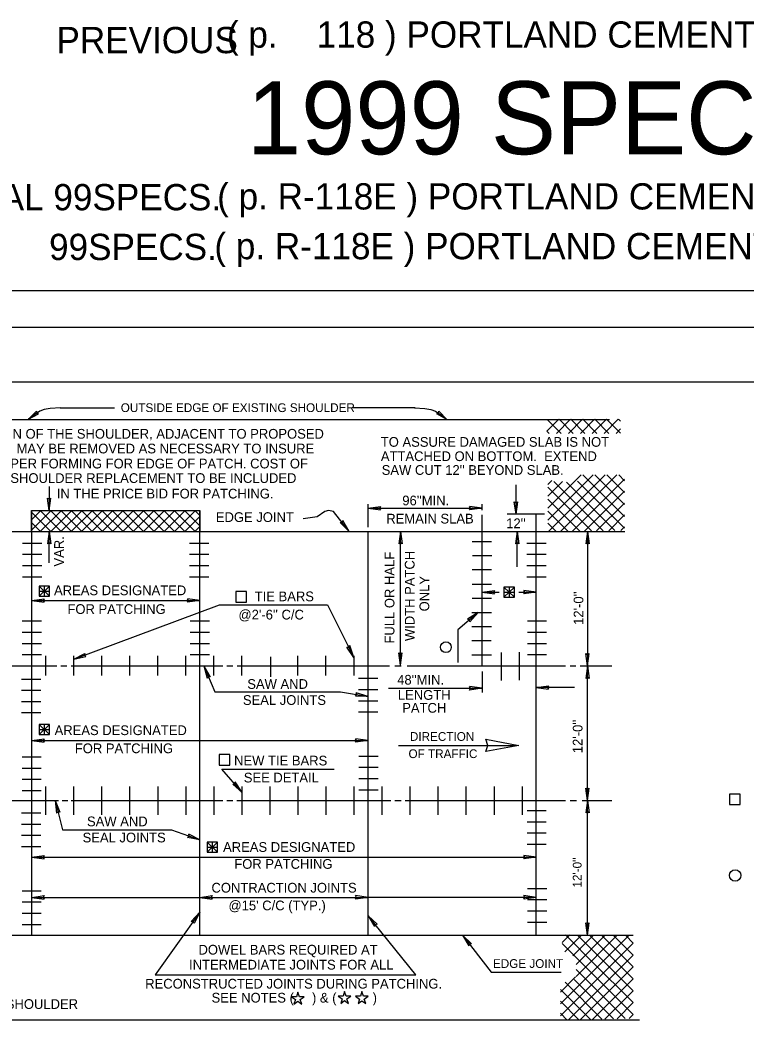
# Model space of a CAD drawing. Extents: x 46 to 406, y 0 to 267.
# Drawn here: x 108 to 207.6, y 130 to 267.1 of the extents above; entities that cross this region are included whole.
import ezdxf

# ---------------------------------------------------------------- set-up
doc = ezdxf.new("R2010")
doc.units = 0
doc.layers.add('Default', color=7, linetype='Continuous')
doc.layers.add('Level 1', color=7, linetype='Continuous')

msp = doc.modelspace()

# ---------------------------------------------------------------- linework, layer by layer
at = {"layer": 'Default'}
for p, q in [((108.36, 195.43), (110.99, 195.43)), ((131.26, 195.43), (133.9, 195.43)), ((169.99, 195.64), (172.66, 195.64)), ((177.49, 195.43), (180.14, 195.43)), ((108.36, 193.89), (110.99, 193.89)), ((131.26, 193.89), (133.9, 193.89)), ((170.04, 193.74), (172.72, 193.74)), ((177.5, 193.89), (180.14, 193.89)), ((108.36, 192.36), (110.99, 192.36)), ((131.26, 192.36), (133.9, 192.36)), ((177.5, 192.36), (180.14, 192.36)), ((108.36, 190.82), (110.99, 190.82)), ((131.26, 190.82), (133.9, 190.82)), ((169.99, 191.79), (172.66, 191.79)), ((177.5, 190.82), (180.14, 190.82)), ((110.62, 189.51), (112.05, 188.16)), ((110.62, 188.16), (112.05, 189.51)), ((111.33, 189.52), (111.33, 188.15)), ((169.99, 189.81), (172.66, 189.81)), ((174.37, 188.02), (175.8, 189.38)), ((174.37, 189.37), (175.81, 188.01)), ((175.08, 189.38), (175.08, 188.01)), ((110.62, 188.83), (112.06, 188.83)), ((169.99, 187.88), (172.66, 187.88)), ((174.37, 188.69), (175.81, 188.69)), ((169.97, 185.9), (172.64, 185.9)), ((108.31, 184.76), (110.94, 184.76)), ((131.33, 184.76), (133.97, 184.76)), ((169.97, 184), (172.64, 184)), ((177.58, 184.76), (180.21, 184.76)), ((108.31, 183.22), (110.94, 183.22)), ((131.33, 183.22), (133.97, 183.22)), ((177.58, 183.22), (180.21, 183.22)), ((108.31, 181.68), (110.94, 181.68)), ((131.33, 181.68), (133.97, 181.68)), ((169.94, 182.05), (172.61, 182.05)), ((177.58, 181.68), (180.21, 181.68)), ((108.31, 180.15), (110.94, 180.15)), ((131.33, 180.15), (133.97, 180.15)), ((169.97, 180.1), (172.64, 180.1)), ((177.58, 180.15), (180.21, 180.15)), ((154.42, 176.9), (157.05, 176.9)), ((108.21, 176.79), (110.85, 176.79)), ((108.21, 175.25), (110.85, 175.25)), ((154.42, 175.36), (157.05, 175.36)), ((108.21, 173.72), (110.85, 173.72)), ((154.42, 173.82), (157.05, 173.82)), ((108.21, 172.18), (110.85, 172.18)), ((154.42, 172.29), (157.05, 172.29)), ((110.62, 169.2), (112.05, 170.56)), ((110.62, 170.55), (112.05, 169.2)), ((111.33, 170.56), (111.33, 169.19)), ((110.62, 169.88), (112.06, 169.88)), ((108.28, 166.12), (110.92, 166.12)), ((154.49, 166.23), (157.12, 166.23)), ((108.28, 164.58), (110.92, 164.58)), ((154.49, 164.69), (157.12, 164.69)), ((154.49, 163.15), (157.12, 163.15)), ((108.28, 163.05), (110.92, 163.05)), ((108.28, 161.51), (110.92, 161.51)), ((154.49, 161.61), (157.12, 161.61)), ((108.21, 158.44), (110.85, 158.44)), ((177.54, 158.76), (180.17, 158.76)), ((108.21, 156.9), (110.85, 156.9)), ((177.54, 157.22), (180.17, 157.22)), ((108.21, 155.36), (110.85, 155.36)), ((177.54, 155.68), (180.17, 155.68)), ((108.21, 153.82), (110.85, 153.82)), ((133.65, 154.41), (135.08, 153.05)), ((133.65, 153.05), (135.08, 154.41)), ((133.65, 153.73), (135.08, 153.73)), ((134.36, 154.41), (134.36, 153.04)), ((177.54, 154.14), (180.17, 154.14)), ((177.61, 148.09), (180.24, 148.09)), ((108.28, 147.77), (110.92, 147.77)), ((108.28, 146.23), (110.92, 146.23)), ((177.61, 146.55), (180.24, 146.55)), ((108.28, 144.69), (110.92, 144.69)), ((177.61, 145.01), (180.24, 145.01)), ((108.28, 143.15), (110.92, 143.15)), ((177.61, 143.47), (180.24, 143.47)), ((126.56, 136.22), (162.28, 136.22))]:
    msp.add_line(p, q, dxfattribs=at)
for points in [[(110.62, 188.15), (112.06, 188.15), (112.06, 189.52), (110.62, 189.52)], [(174.37, 188.01), (175.81, 188.01), (175.81, 189.38), (174.37, 189.38)], [(110.62, 169.19), (112.06, 169.19), (112.06, 170.56), (110.62, 170.56)], [(133.65, 153.04), (135.08, 153.04), (135.08, 154.41), (133.65, 154.41)]]:
    msp.add_lwpolyline(points, close=True, dxfattribs=at)
at = {"layer": 'Level 1'}
for p, q in [((45.77, 230.05), (405.77, 230.05)), ((60.77, 225.05), (405.77, 225.05)), ((75.77, 217.55), (400.77, 217.55)), ((112.14, 213.89), (111.33, 213.76)), ((113.56, 213.96), (112.14, 213.89)), ((113.52, 213.97), (120.98, 213.97)), ((162.17, 213.97), (153.55, 213.97)), ((162.12, 213.96), (163.54, 213.89)), ((163.54, 213.89), (164.35, 213.76)), ((109.17, 212.4), (110.26, 213.5)), ((109.17, 212.4), (110.52, 213.16)), ((109.65, 212.76), (109.18, 212.4)), ((109.97, 213.02), (109.65, 212.76)), ((110.72, 213.51), (109.97, 213.02)), ((111.33, 213.76), (110.72, 213.51)), ((164.35, 213.76), (164.97, 213.51)), ((164.97, 213.51), (165.71, 213.02)), ((166.52, 212.39), (165.18, 213.16)), ((166.52, 212.39), (165.43, 213.49)), ((165.71, 213.02), (166.03, 212.76)), ((166.03, 212.76), (166.52, 212.39)), ((91.82, 212.39), (188.82, 212.39)), ((180.27, 210.79), (181.88, 212.4)), ((180.29, 212.39), (182.22, 210.47)), ((181.58, 210.47), (183.51, 212.4)), ((181.92, 212.4), (183.85, 210.47)), ((183.22, 210.47), (185.15, 212.4)), ((183.55, 212.4), (185.48, 210.47)), ((184.85, 210.47), (186.78, 212.4)), ((185.19, 212.4), (187.12, 210.47)), ((186.48, 210.47), (188.41, 212.4)), ((186.82, 212.4), (188.75, 210.47)), ((188.12, 210.47), (190.05, 212.4)), ((188.45, 212.4), (190.37, 210.49)), ((190.09, 212.4), (190.37, 212.12)), ((180.27, 210.79), (180.58, 210.47)), ((189.75, 210.47), (190.37, 211.09)), ((180.38, 198.57), (186.59, 204.78)), ((180.38, 200.2), (184.96, 204.78)), ((180.46, 197.01), (188.23, 204.78)), ((182.11, 197.03), (189.86, 204.78)), ((185.2, 204.78), (190.89, 199.09)), ((186.83, 204.78), (190.9, 200.72)), ((188.47, 204.78), (190.91, 202.34)), ((190.1, 204.78), (190.92, 203.97)), ((111.99, 203.2), (111.99, 199.9)), ((176.02, 199.37), (176.02, 203.39)), ((180.38, 203.47), (180.92, 204.01)), ((180.38, 201.84), (182.4, 203.85)), ((180.38, 203.07), (186.36, 197.09)), ((181.23, 203.85), (187.98, 197.11)), ((182.94, 203.78), (189.59, 197.13)), ((183.77, 197.05), (190.92, 204.21)), ((184.45, 203.9), (190.88, 197.47)), ((111.99, 199.9), (111.76, 201.6)), ((111.99, 199.9), (112.23, 201.6)), ((185.42, 197.07), (190.91, 202.56)), ((155.73, 197.6), (155.73, 200.75)), ((155.73, 200.21), (157.43, 200.44)), ((155.73, 200.21), (171.36, 200.21)), ((155.73, 200.21), (157.43, 199.98)), ((171.36, 200.21), (169.66, 200.44)), ((171.36, 200.21), (169.66, 199.98)), ((171.36, 199.93), (171.36, 200.75)), ((176.02, 199.37), (175.79, 201.07)), ((176.02, 199.37), (176.26, 201.07)), ((180.38, 201.44), (184.75, 197.07)), ((187.07, 197.09), (190.9, 200.92)), ((109.57, 197.2), (112.22, 199.85)), ((109.57, 198.62), (110.81, 199.85)), ((109.57, 199.68), (112.24, 197.01)), ((109.6, 197), (109.6, 199.9)), ((109.6, 199.9), (132.67, 199.9)), ((110.79, 197.01), (113.64, 199.85)), ((110.81, 199.85), (113.65, 197.01)), ((112.21, 197.01), (115.05, 199.85)), ((112.22, 199.85), (115.07, 197.01)), ((113.62, 197.01), (116.46, 199.85)), ((113.64, 199.85), (116.48, 197.01)), ((115.03, 197.01), (117.88, 199.85)), ((115.05, 199.85), (117.89, 197.01)), ((116.45, 197.01), (119.29, 199.85)), ((116.46, 199.85), (119.31, 197.01)), ((117.86, 197.01), (120.71, 199.85)), ((117.88, 199.85), (120.72, 197.01)), ((119.28, 197.01), (122.12, 199.85)), ((119.29, 199.85), (122.14, 197.01)), ((120.69, 197.01), (123.54, 199.85)), ((120.71, 199.85), (123.55, 197.01)), ((122.11, 197.01), (124.95, 199.85)), ((122.12, 199.85), (124.96, 197.01)), ((123.52, 197.01), (126.36, 199.85)), ((123.54, 199.85), (126.38, 197.01)), ((124.93, 197.01), (127.78, 199.85)), ((124.95, 199.85), (127.79, 197.01)), ((126.35, 197.01), (129.19, 199.85)), ((126.36, 199.85), (129.21, 197.01)), ((127.76, 197.01), (130.61, 199.85)), ((127.78, 199.85), (130.62, 197.01)), ((129.18, 197.01), (132.02, 199.85)), ((129.19, 199.85), (132.04, 197.01)), ((130.59, 197.01), (132.68, 199.09)), ((130.61, 199.85), (132.68, 197.78)), ((132.02, 199.85), (132.68, 199.2)), ((132.67, 199.9), (132.67, 197.07)), ((171.36, 178.62), (171.36, 199.32)), ((179.92, 199.37), (174.8, 199.37)), ((178.79, 141.73), (178.79, 199.37)), ((180.38, 199.8), (183.14, 197.05)), ((188.73, 197.12), (190.89, 199.28)), ((109.57, 198.26), (110.82, 197.01)), ((132, 197.01), (132.68, 197.68)), ((153.13, 197.02), (151.9, 198.23)), ((153.13, 197.02), (152.27, 198.52)), ((180.38, 198.17), (181.52, 197.03)), ((190.38, 197.14), (190.89, 197.64)), ((91.92, 197.02), (190.94, 197.02)), ((109.61, 141.68), (109.61, 197.03)), ((111.99, 197.02), (111.76, 195.32)), ((111.99, 192.73), (111.99, 197.02)), ((111.99, 197.02), (112.23, 195.32)), ((132.67, 141.68), (132.67, 197)), ((155.73, 141.68), (155.73, 197.02)), ((160.16, 197.02), (159.93, 195.32)), ((160.16, 178.68), (160.16, 197.02)), ((160.16, 197.02), (160.39, 195.32)), ((176.17, 197.02), (175.93, 195.32)), ((176.17, 192.16), (176.17, 197.02)), ((176.17, 197.02), (176.4, 195.32)), ((185.84, 197.02), (185.6, 195.32)), ((185.84, 197.02), (185.84, 178.58)), ((185.84, 197.02), (186.07, 195.32)), ((171.36, 188.71), (173.07, 188.94)), ((171.36, 188.71), (173.73, 188.71)), ((171.36, 188.71), (173.07, 188.47)), ((176.4, 188.71), (178.79, 188.71)), ((178.79, 188.71), (177.09, 188.94)), ((178.79, 188.71), (177.09, 188.47)), ((109.61, 187.55), (111.31, 187.79)), ((109.61, 187.55), (132.67, 187.55)), ((109.61, 187.55), (111.31, 187.32)), ((115.37, 179.49), (135.38, 186.95)), ((132.67, 187.55), (130.97, 187.79)), ((132.67, 187.55), (130.97, 187.32)), ((170.81, 185.9), (169.36, 184.98)), ((170.81, 185.9), (169.67, 184.62)), ((153.8, 179.75), (152.82, 181.16)), ((153.8, 179.75), (153.23, 181.37)), ((111.53, 177.25), (111.53, 179.95)), ((115.37, 179.49), (116.89, 180.3)), ((115.37, 177.25), (115.37, 179.95)), ((115.37, 179.49), (117.05, 179.86)), ((119.22, 177.25), (119.22, 179.95)), ((123.06, 177.25), (123.06, 179.95)), ((126.9, 177.25), (126.9, 179.95)), ((130.75, 177.25), (130.75, 179.95)), ((134.59, 177.25), (134.59, 179.95)), ((138.43, 177.25), (138.43, 179.95)), ((142.38, 177.11), (142.38, 179.81)), ((146.12, 177.25), (146.12, 179.95)), ((149.96, 177.25), (149.96, 179.95)), ((153.81, 177.25), (153.81, 179.95)), ((160.16, 178.68), (159.93, 180.38)), ((160.16, 178.68), (160.39, 180.38)), ((174.05, 176.59), (174.05, 180.44)), ((176.48, 176.63), (176.48, 180.46)), ((185.84, 178.58), (185.6, 180.28)), ((185.84, 178.58), (186.07, 180.28)), ((94.44, 178.58), (113.06, 178.58)), ((113.6, 178.58), (114.41, 178.58)), ((115.01, 178.58), (135.83, 178.58)), ((133.22, 178.58), (134.7, 175.03)), ((133.22, 178.58), (134.09, 177.09)), ((133.22, 178.58), (133.66, 176.91)), ((136.35, 178.58), (137.2, 178.58)), ((137.77, 178.58), (158.68, 178.58)), ((159.4, 178.58), (160.25, 178.58)), ((161.11, 178.58), (182.81, 178.58)), ((183.44, 178.58), (184.21, 178.58)), ((184.84, 178.58), (189.14, 178.58)), ((185.84, 178.58), (185.6, 176.87)), ((185.84, 160.13), (185.84, 178.58)), ((185.84, 178.58), (186.07, 176.87)), ((171.36, 177.82), (171.36, 174.92)), ((158.53, 175.52), (171.36, 175.52)), ((171.36, 175.52), (169.66, 175.75)), ((171.36, 175.52), (169.66, 175.28)), ((178.79, 175.63), (180.49, 175.86)), ((184.02, 175.63), (178.79, 175.63)), ((178.79, 175.63), (180.49, 175.39)), ((134.7, 175.03), (151.94, 175.03)), ((151.94, 175.03), (155.73, 174.38)), ((155.73, 174.38), (154.01, 174.44)), ((155.73, 174.38), (154.09, 174.9)), ((109.61, 168.38), (111.31, 168.61)), ((109.61, 168.38), (155.73, 168.38)), ((109.61, 168.38), (111.31, 168.14)), ((155.73, 168.38), (154.03, 168.61)), ((155.73, 168.38), (154.03, 168.14)), ((159.92, 167.69), (175.84, 167.69)), ((138.46, 161.24), (135.7, 164.42)), ((135.7, 164.42), (151.07, 164.42)), ((111.55, 158.19), (111.55, 162.04)), ((115.4, 158.19), (115.4, 162.04)), ((119.24, 158.19), (119.24, 162.04)), ((123.08, 158.19), (123.08, 162.04)), ((126.93, 158.19), (126.93, 162.04)), ((130.77, 158.19), (130.77, 162.04)), ((134.61, 158.19), (134.61, 162.04)), ((138.46, 161.24), (137.17, 162.37)), ((138.46, 161.24), (137.52, 162.68)), ((138.46, 158.19), (138.46, 162.04)), ((142.3, 158.19), (142.3, 162.04)), ((146.14, 158.19), (146.14, 162.04)), ((149.99, 158.19), (149.99, 162.04)), ((153.83, 158.19), (153.83, 162.04)), ((155.75, 158.19), (155.75, 162.04)), ((157.67, 158.19), (157.67, 162.04)), ((161.52, 158.19), (161.52, 162.04)), ((165.36, 158.19), (165.36, 162.04)), ((169.2, 158.19), (169.2, 162.04)), ((173.05, 158.19), (173.05, 162.04)), ((176.89, 158.19), (176.89, 162.04)), ((185.84, 160.13), (185.6, 161.83)), ((185.84, 160.13), (186.07, 161.83)), ((94.44, 160.13), (113.29, 160.13)), ((112.83, 160.13), (113.84, 156.1)), ((112.83, 160.13), (113.47, 158.53)), ((112.83, 160.13), (113.01, 158.42)), ((113.78, 160.13), (114.55, 160.13)), ((115.01, 160.13), (135.83, 160.13)), ((136.35, 160.13), (137.2, 160.13)), ((137.72, 160.13), (158.86, 160.13)), ((159.4, 160.13), (160.25, 160.13)), ((160.84, 160.13), (182.82, 160.13)), ((183.44, 160.13), (184.3, 160.13)), ((185.07, 160.13), (189.14, 160.13)), ((185.84, 160.13), (185.6, 158.43)), ((185.84, 160.13), (185.6, 158.43)), ((185.84, 141.68), (185.84, 160.13)), ((185.84, 160.13), (186.07, 158.43)), ((185.84, 160.13), (186.07, 158.43)), ((113.84, 156.1), (128.83, 156.1)), ((128.79, 156.1), (132.67, 154.74)), ((132.67, 154.74), (130.99, 155.08)), ((132.67, 154.74), (131.14, 155.52)), ((109.61, 152.36), (111.31, 152.6)), ((109.61, 152.36), (178.79, 152.36)), ((109.61, 152.36), (111.31, 152.13)), ((178.79, 152.36), (177.09, 152.6)), ((178.79, 152.36), (177.09, 152.13)), ((109.61, 146.85), (111.31, 147.09)), ((109.61, 146.85), (132.67, 146.85)), ((109.61, 146.85), (111.31, 146.62)), ((132.67, 146.85), (134.37, 147.09)), ((132.67, 146.85), (155.73, 146.85)), ((132.67, 146.85), (134.37, 146.62)), ((155.73, 146.85), (154.03, 147.09)), ((155.73, 146.85), (154.03, 146.62)), ((178.79, 146.85), (155.73, 146.85)), ((178.79, 146.85), (177.09, 147.09)), ((178.79, 146.85), (177.09, 146.62)), ((132.67, 144.82), (126.56, 136.22)), ((132.67, 144.82), (131.49, 143.56)), ((132.67, 144.82), (131.87, 143.29)), ((162.28, 136.22), (155.73, 144.34)), ((155.73, 144.34), (156.98, 143.16)), ((155.73, 144.34), (156.62, 142.86)), ((185.84, 141.68), (185.6, 143.38)), ((185.84, 141.68), (186.07, 143.38)), ((91.03, 141.68), (192.07, 141.68)), ((168.69, 141.68), (172.61, 136.61)), ((168.69, 141.68), (169.92, 140.48)), ((168.69, 141.68), (169.55, 140.19)), ((182.36, 140.65), (183.41, 141.71)), ((182.72, 139.38), (185.02, 141.69)), ((182.79, 141.72), (186.98, 137.52)), ((183.81, 138.84), (186.64, 141.67)), ((184.25, 137.64), (188.25, 141.65)), ((184.26, 136.02), (189.86, 141.63)), ((184.44, 141.69), (192.09, 134.05)), ((186.1, 141.67), (192.09, 135.68)), ((186.42, 136.55), (191.47, 141.61)), ((187.75, 141.65), (192.09, 137.32)), ((189.41, 141.63), (192.09, 138.95)), ((191.06, 141.61), (192.09, 140.58)), ((182.11, 130.61), (192.09, 140.58)), ((182.36, 140.52), (183.49, 139.38)), ((183.18, 130.04), (192.09, 138.95)), ((183.41, 139.47), (192.09, 130.78)), ((184.85, 130.09), (192.09, 137.32)), ((186.42, 138.08), (192.09, 132.42)), ((172.61, 136.61), (182.23, 136.61)), ((182.11, 132.24), (186.42, 136.55)), ((182.11, 133.87), (184.2, 135.96)), ((184.28, 136.96), (191, 130.24)), ((182.76, 135.21), (187.81, 130.16)), ((184.01, 135.6), (189.41, 130.2)), ((186.53, 130.13), (192.09, 135.68)), ((182.11, 134.23), (186.22, 130.12)), ((188.2, 130.17), (192.09, 134.05)), ((182.11, 132.6), (184.62, 130.08)), ((189.88, 130.21), (192.09, 132.42)), ((182.11, 130.96), (183.03, 130.04)), ((191.55, 130.25), (192.09, 130.78)), ((85.38, 130.07), (192.95, 130.07))]:
    msp.add_line(p, q, dxfattribs=at)
for points in [[(110.26, 213.5), (110.29, 213.26), (110.52, 213.16)], [(165.18, 213.16), (165.4, 213.25), (165.43, 213.49)], [(111.76, 201.6), (112, 201.47), (112.23, 201.6)], [(157.43, 200.44), (157.3, 200.21), (157.43, 199.98)], [(169.66, 199.98), (169.79, 200.21), (169.66, 200.44)], [(175.79, 201.07), (176.03, 200.94), (176.26, 201.07)], [(153.13, 197.02), (151.01, 199.77), (150.31, 199.87), (149.8, 199.77), (148.74, 199.02), (146.84, 198.75)], [(151.9, 198.23), (152.17, 198.27), (152.27, 198.52)], [(112.23, 195.32), (111.99, 195.45), (111.76, 195.32)], [(160.39, 195.32), (160.16, 195.45), (159.93, 195.32)], [(176.4, 195.32), (176.17, 195.45), (175.93, 195.32)], [(186.07, 195.32), (185.84, 195.45), (185.6, 195.32)], [(173.07, 188.94), (172.93, 188.7), (173.07, 188.47)], [(177.09, 188.47), (177.22, 188.71), (177.09, 188.94)], [(111.31, 187.79), (111.18, 187.55), (111.31, 187.32)], [(130.97, 187.32), (131.1, 187.56), (130.97, 187.79)], [(135.38, 186.95), (150.17, 186.95), (153.8, 179.75)], [(170.81, 185.9), (168.05, 183.55), (168.05, 179.04)], [(169.67, 184.62), (169.61, 184.89), (169.36, 184.98)], [(152.82, 181.16), (153.09, 181.15), (153.23, 181.37)], [(116.89, 180.3), (116.85, 180.04), (117.05, 179.86)], [(159.93, 180.38), (160.16, 180.25), (160.39, 180.38)], [(185.6, 180.28), (185.84, 180.15), (186.07, 180.28)], [(134.09, 177.09), (133.83, 177.13), (133.66, 176.91)], [(186.07, 176.87), (185.84, 177.01), (185.6, 176.87)], [(169.66, 175.28), (169.79, 175.52), (169.66, 175.75)], [(180.49, 175.86), (180.36, 175.62), (180.49, 175.39)], [(154.01, 174.44), (154.18, 174.65), (154.09, 174.9)], [(111.31, 168.61), (111.18, 168.37), (111.31, 168.14)], [(154.03, 168.14), (154.16, 168.38), (154.03, 168.61)], [(137.17, 162.37), (137.43, 162.43), (137.52, 162.68)], [(185.6, 161.83), (185.84, 161.7), (186.07, 161.83)], [(113.47, 158.53), (113.21, 158.6), (113.01, 158.42)], [(186.07, 158.43), (185.84, 158.56), (185.6, 158.43)], [(186.07, 158.43), (185.84, 158.56), (185.6, 158.43)], [(130.99, 155.08), (131.19, 155.26), (131.14, 155.52)], [(111.31, 152.6), (111.18, 152.36), (111.31, 152.13)], [(177.09, 152.13), (177.22, 152.37), (177.09, 152.6)], [(111.31, 147.09), (111.18, 146.85), (111.31, 146.62)], [(134.37, 147.09), (134.24, 146.85), (134.37, 146.62)], [(154.03, 146.62), (154.16, 146.85), (154.03, 147.09)], [(177.09, 146.62), (177.22, 146.85), (177.09, 147.09)], [(131.87, 143.29), (131.76, 143.54), (131.49, 143.56)], [(156.98, 143.16), (156.72, 143.11), (156.62, 142.86)], [(185.6, 143.38), (185.84, 143.25), (186.07, 143.38)], [(169.92, 140.48), (169.65, 140.44), (169.55, 140.19)]]:
    msp.add_lwpolyline(points, dxfattribs=at)
for points in [[(109.57, 197.01), (132.68, 197.01), (132.68, 199.85), (109.57, 199.85)], [(139.05, 187.34), (139.05, 188.81), (137.58, 188.81), (137.58, 187.34)], [(171.88, 166.84), (172.17, 167.67), (171.89, 168.52), (176.39, 167.69)], [(136.79, 164.98), (136.79, 166.45), (135.32, 166.45), (135.32, 164.98)], [(205.28, 159.59), (206.78, 159.59), (206.78, 161.02), (205.28, 161.02)], [(146.97, 133.23), (146.31, 133.23), (146.11, 133.86), (145.9, 133.23), (145.24, 133.23), (145.78, 132.85), (145.57, 132.22), (146.11, 132.61), (146.64, 132.22), (146.44, 132.85)], [(153.37, 133.32), (152.71, 133.32), (152.51, 133.95), (152.31, 133.32), (151.65, 133.32), (152.18, 132.94), (151.98, 132.31), (152.51, 132.7), (153.04, 132.31), (152.84, 132.94)], [(155.76, 133.3), (155.1, 133.3), (154.89, 133.93), (154.69, 133.3), (154.03, 133.3), (154.56, 132.91), (154.36, 132.29), (154.89, 132.67), (155.43, 132.29), (155.22, 132.91)]]:
    msp.add_lwpolyline(points, close=True, dxfattribs=at)
for centre, radius in [((166.41, 181.15), 0.737), ((206.08, 149.86), 0.781)]:
    msp.add_circle(centre, radius, dxfattribs=at)

# ---------------------------------------------------------------- texts
at = {"layer": 'Default'}
for s, p in [('ORIGINAL 99SPECS.', (88.24, 241.05)), ('( p. R-118E ) PORTLAND CEMENT CONCRETE PAVEMENT REPAIR - ( PCPR-2-00E ) - PREVIOUS ENGLISH ( 7/1/99 )', (135.04, 241.16))]:
    msp.add_text(s, height=3.6, dxfattribs=at).set_placement(p)
at = {"layer": 'Level 1'}
for s, height, p in [('PREVIOUS ', 3.6, (113, 262.59)), ('( p.    118 ) PORTLAND CEMENT CONCRETE PAVEMENT REPAIR - ( PCPR- 1- 2 ) - PREVIOUS ENGLISH ( 3/3/97 )', 3.6, (136.38, 263.35)), ('1999 SPECS. - FINAL ENGLISH', 10, (139.12, 248.73)), ('99SPECS.', 3.6, (111.99, 234.23)), ('( p. R-118E ) PORTLAND CEMENT CONCRETE PAVEMENT REPAIR - ( PCPR-2-01E ) - FINAL ENGLISH ( 3/1/07 )', 3.6, (134.66, 234.34)), ('OUTSIDE EDGE OF EXISTING SHOULDER', 1.2, (121.82, 213.39)), ('A PORTION OF THE SHOULDER, ADJACENT TO PROPOSED', 1.3333, (98.46, 209.74)), ('TO ASSURE DAMAGED SLAB IS NOT', 1.3333, (157.48, 208.63)), ('PATCH, MAY BE REMOVED AS NECESSARY TO INSURE', 1.3333, (100.5, 207.72)), ('ATTACHED ON BOTTOM.  EXTEND', 1.3333, (157.49, 206.67)), ('PROPER FORMING FOR EDGE OF PATCH. COST OF', 1.3333, (102.81, 205.66)), ("SAW CUT 12'' BEYOND SLAB.", 1.3333, (157.6, 204.78)), ('SHOULDER REPLACEMENT TO BE INCLUDED', 1.3333, (106.68, 203.67)), ('IN THE PRICE BID FOR PATCHING.', 1.3333, (113.05, 201.54)), ("96''MIN.", 1.333, (160.43, 200.6)), ('EDGE JOINT', 1.333, (134.86, 198.32)), ('REMAIN SLAB', 1.3333, (158.23, 198.11)), ("12''", 1.333, (174.68, 197.47)), ('AREAS DESIGNATED', 1.3333, (112.67, 188.28)), ('TIE BARS', 1.333, (140.19, 187.45)), ('FOR PATCHING', 1.3333, (114.51, 185.71)), ("@2'-6'' C/C", 1.3333, (137.96, 184.95)), ("48''MIN.", 1.333, (159.73, 176.02)), ('SAW AND', 1.333, (139.17, 175.44)), ('SEAL JOINTS', 1.3333, (138.57, 173.24)), ('LENGTH', 1.333, (159.82, 173.94)), ('PATCH', 1.333, (160.42, 172.17)), ('AREAS DESIGNATED', 1.3333, (112.75, 169.1)), ('DIRECTION', 1.2, (161.47, 168.31)), ('FOR PATCHING', 1.3333, (115.52, 166.62)), ('NEW TIE BARS', 1.3333, (137.36, 164.94)), ('OF TRAFFIC', 1.2, (161.28, 165.95)), ('SEE DETAIL', 1.333, (138.69, 162.61)), ('SAW AND', 1.333, (117.19, 156.6)), ('SEAL JOINTS', 1.3333, (116.59, 154.39)), ('AREAS DESIGNATED', 1.3333, (135.85, 153.09)), ('FOR PATCHING', 1.3333, (137.39, 150.77)), ('CONTRACTION JOINTS', 1.3333, (134.26, 147.51)), ("@15' C/C (TYP.)", 1.3333, (136.59, 145.08)), ('DOWEL BARS REQUIRED AT', 1.3333, (132.48, 139.01)), ('INTERMEDIATE JOINTS FOR ALL', 1.3333, (131.19, 136.96)), ('EDGE JOINT', 1.2, (172.86, 137.18)), ('RECONSTRUCTED JOINTS DURING PATCHING.', 1.3333, (125.17, 134.35)), ('SEE NOTES (     ) & (          )', 1.3333, (134.27, 132.43)), ('EXISTING SHOULDER', 1.3333, (97.24, 131.56))]:
    msp.add_text(s, height=height, dxfattribs=at).set_placement(p)
for s, height, p in [('VAR.', 1.333, (114.02, 192.21)), ('FULL OR HALF', 1.3333, (159.35, 181.65)), ('WIDTH PATCH', 1.3333, (162.11, 181.99)), ('ONLY', 1.333, (164.12, 186.06)), ("12'-0''", 1.333, (185.26, 184.21)), ("12'-0''", 1.333, (185.14, 166.62)), ("12'-0''", 1.2, (185.01, 148.2))]:
    msp.add_text(s, height=height, rotation=90, dxfattribs=at).set_placement(p)

doc.saveas('drawing.dxf')
